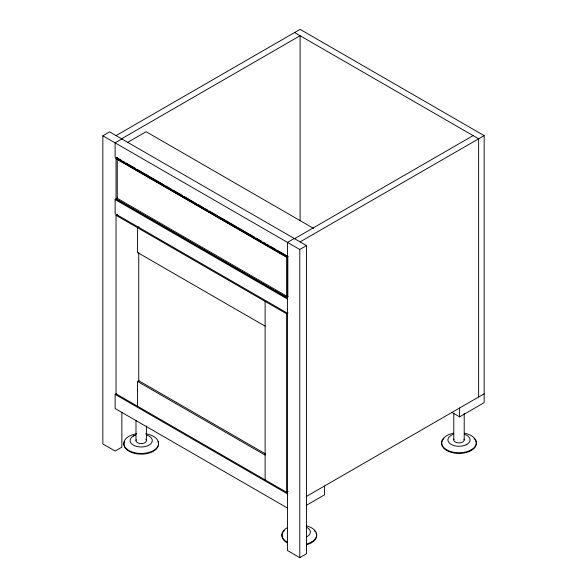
<?xml version="1.0" encoding="UTF-8"?>
<svg xmlns="http://www.w3.org/2000/svg" width="587" height="587" viewBox="0 0 587 587"><rect width="100%" height="100%" fill="white"/><g stroke="black" fill="none" stroke-linecap="round" stroke-linejoin="round"><path stroke-width="0.88" d="M133.344 436.053L133.843 435.679M306.649 536.98L307.148 536.606A11.102 6.413 0 0 0 307.148 527.544M466.349 444.785L466.841 444.41M121.869 412.287L121.869 447.14L115.125 451.036L102.85 443.948L102.85 135.788L109.6 131.892L306.539 245.593L306.539 553.754L299.788 557.65L287.52 550.569L287.52 242.402L294.27 238.505M116.043 135.612L300.096 29.35L484.15 135.612L484.15 402.682L459.606 416.851L451.741 412.309M121.568 138.796L300.096 35.726L300.096 220.69M121.869 138.98L115.125 142.876L115.125 157.037L287.52 256.57M127.9 142.23L146.104 131.715L313.561 228.394M288.1 296.589L286.573 297.47L116.043 199.015L116.043 158.637L117.561 157.778L116.043 158.607L286.595 257.077L288.1 256.211M287.52 313.245L115.125 213.712L115.125 199.543L117.547 198.127M117.561 198.164L116.065 199.03L286.595 297.462L286.595 257.106L116.043 158.637M288.1 491.429L286.595 492.295L116.043 393.833L116.043 215.312L117.547 214.446M139.016 226.839L137.519 227.705L137.519 252.498L265.126 326.174M294.571 238.682L473.107 135.612M300.096 241.873L484.15 135.612M102.85 135.788L299.788 249.49L306.539 245.593M287.52 508.063L115.125 408.53L115.125 394.361L116.622 393.495M137.519 406.226L137.519 381.433L139.016 380.567M116.043 215.312L286.595 313.774L288.1 312.908M306.245 496.543L484.15 393.833M306.245 505.4L324.45 494.885L324.45 486.029M294.571 32.534L478.625 138.796L478.625 397.017M117.268 157.925L121.238 160.214M122.822 161.131L124.407 162.049M126 162.966L135.516 168.462M137.101 169.379L164.074 184.949M165.659 185.866L171.213 189.073M172.798 189.983L182.322 195.478M183.907 196.396L193.424 201.891M195.009 202.808L196.601 203.726M198.186 204.643L203.74 207.849M205.325 208.767L207.703 210.139M209.288 211.056L236.26 226.626M237.845 227.543L243.4 230.75M244.984 231.667L254.509 237.163M256.093 238.073L261.648 241.279M263.233 242.196L265.61 243.568M267.202 244.486L268.787 245.403M270.372 246.32L275.927 249.526M277.512 250.444L287.028 255.939M287.028 296.318L117.268 198.303L117.268 158.82M115.125 199.543L287.52 299.077M265.559 453.942L138.745 380.721L138.745 252.703M137.519 381.433L265.126 455.108M115.125 394.361L287.52 493.894M471.266 449.818L471.266 450.5M464.2 413.395L464.2 439.949M459.606 407.994L459.606 416.851M453.788 413.248L453.788 439.802M311.565 542.021L311.565 542.704M299.788 249.49L299.788 557.65M287.828 256.394L287.828 296.773M286.595 313.774L286.595 492.295M265.126 301.38L265.126 479.902M146.405 426.008L146.405 440.661M135.993 420.365L135.993 440.514M464.053 439.171A5.202 3.008 0 0 1 462.064 442.304A5.202 3.008 0 0 1 456.282 442.444L455.226 441.952A5.202 3.008 0 0 1 454 439.032M464.354 433.206A17.353 10.016 0 0 1 473.034 448.622A17.353 10.016 0 0 1 444.953 448.622A17.353 10.016 0 0 1 453.634 433.206M474.025 438.408A17.353 10.016 0 0 1 463.488 453.098A17.353 10.016 0 0 1 441.644 443.42M441.703 442.547A17.353 10.016 0 0 1 443.963 438.408M464.544 434.329A11.102 6.413 0 0 1 467.501 443.999A11.102 6.413 0 0 1 450.486 443.999A11.102 6.413 0 0 1 453.443 434.329M145.767 439.142A5.202 3.008 0 0 1 144.791 442.759A5.202 3.008 0 0 1 138.488 443.148L137.431 442.657A5.202 3.008 0 0 1 136.206 439.736M145.686 433.764A17.353 10.016 0 0 1 155.408 449.187A17.353 10.016 0 0 1 126.983 449.187A17.353 10.016 0 0 1 136.705 433.764M146.75 435.033A11.102 6.413 0 0 1 149.7 444.704A11.102 6.413 0 0 1 132.691 444.704A11.102 6.413 0 0 1 135.648 435.033M157.962 441.534A17.353 10.016 0 0 1 141.196 454.147A17.353 10.016 0 0 1 124.437 441.534M306.355 525.783A17.353 10.016 0 0 1 316.65 534.933A17.353 10.016 0 0 1 306.355 544.083M287.028 542.021A17.353 10.016 0 0 1 287.028 527.852M316.055 533.025A17.353 10.016 0 0 1 306.355 544.773M287.028 542.704A17.353 10.016 0 0 1 282.538 533.025M282.868 532.402A17.353 10.016 0 0 1 284.269 530.611M314.324 530.611A17.353 10.016 0 0 1 315.329 531.785"/></g></svg>
